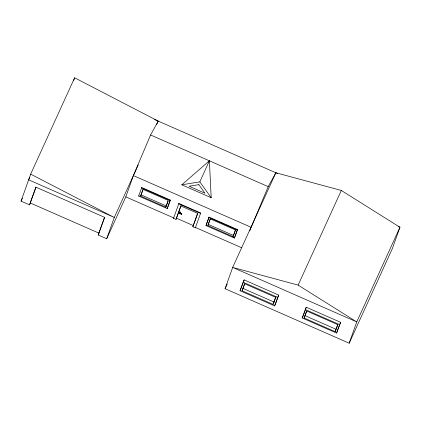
<?xml version="1.0" encoding="UTF-8"?>
<svg xmlns="http://www.w3.org/2000/svg" width="421" height="421" viewBox="0 0 421 421"><rect width="100%" height="100%" fill="white"/><g stroke="black" fill="none" stroke-linecap="round" stroke-linejoin="round"><path stroke-width="0.63" d="M36.043 187.145L29.549 204.864L21.05 201.127L30.665 174.126L74.628 77.79L158.238 121.116L156.617 124.669M73.607 80.648L74.628 77.79M29.549 204.864L35.859 187.145L104.508 217.294L98.198 235.007L106.697 238.744L125.805 196.875L133.383 175.589L150.571 134.983L158.238 121.116M98.198 235.007L104.692 217.294M106.697 238.744L114.28 217.452L138.246 164.927M138.698 196.049L141.766 187.534L170.305 200.07L167.237 208.584L138.698 196.049L138.877 195.66M140.619 196.081L143.008 189.361L168.211 200.428L165.816 207.148L140.619 196.081L143.108 189.413M165.816 207.148L168.09 201.091M167.237 208.584L170.305 200.07M173.536 218.304L178.872 203.432L200.675 213.005L195.339 227.882L192.85 226.787L197.633 213.347L180.809 205.958L176.02 219.399L173.536 218.304L173.715 217.915L125.805 196.875M176.02 219.399L181.125 205.401M179.193 213.347L179.83 211.895L180.504 212.195L180.009 213.331L180.109 213.047L181.793 213.789L181.551 214.384L179.193 213.347L179.293 213.068L181.651 214.1M179.83 211.895L179.73 212.179L180.404 212.473L180.504 212.195M192.85 226.787L197.733 213.405M205.99 225.572L209.042 217.11L237.465 229.587L234.586 237.665L234.408 238.054L205.99 225.572L209.042 217.11M207.842 225.603L210.237 218.883L235.434 229.95L233.039 236.67L207.842 225.603L210.332 218.936M233.039 236.67L235.534 230.003M234.408 238.054L237.465 229.587M225.088 288.717L232.671 267.424L275.86 172.773L341.31 190.455L399.95 227.266L392.367 248.558L349.177 343.21L225.088 288.717L227.245 283.991M249.706 230.892L268.193 186.64L275.86 172.773M240.038 290.727L244.127 279.897L278.676 295.068L275.634 303.609L274.587 305.904L240.038 290.727L244.127 279.897M242.064 290.764L244.58 283.707L275.602 297.326L273.087 304.388L242.064 290.764L244.785 283.765M273.087 304.388L276.018 296.8M274.587 305.904L278.676 295.068M302.199 317.976L306.256 307.23L340.6 322.312L336.547 333.064L302.199 317.976L303.246 315.687M303.462 315.082L306.256 307.23M304.109 318.008L306.625 310.951L337.647 324.575L335.132 331.632L304.109 318.008L306.83 311.014M336.39 328.754L337.853 324.638M336.547 333.064L340.6 322.312M349.177 343.21L356.755 321.923L399.95 227.266L398.161 226.482M208.879 162.006L209.384 160.811L181.788 184.808L211.195 197.717L209.384 160.811L199.833 181.872L181.788 184.808M29.723 177.446L28.633 179.841L114.28 217.452L30.665 174.126M21.05 201.127L22.413 198.138M141.766 187.534L141.588 187.924L170.131 200.459M178.872 203.432L178.693 203.822L200.496 213.394L200.675 213.005M181.551 214.384L181.793 213.789M189.592 208.611L189.771 208.221M195.339 227.882L195.518 227.493L241.628 247.743M298.121 285.106L356.755 321.923L232.671 267.424L298.121 285.106L341.31 190.455M335.132 331.632L336.179 329.343L305.157 315.718M154.67 119.548L277.649 173.557M150.571 134.983L268.193 186.64M133.383 175.589L251.005 227.24M208.863 217.499L237.286 229.977M141.151 194.912L166.348 205.98M208.374 224.435L233.576 235.497M180.572 213.579L181.693 214.073M233.402 237.144L234.586 237.665M176.557 218.231L193.381 225.619M243.08 282.186L277.628 297.363M305.209 309.524L339.558 324.607M243.112 288.469L274.134 302.094M30.386 203.027L99.035 233.176M199.833 181.872L211.195 197.717M198.844 184.656L189.087 186.24L204.985 193.223L198.844 184.656"/></g></svg>
